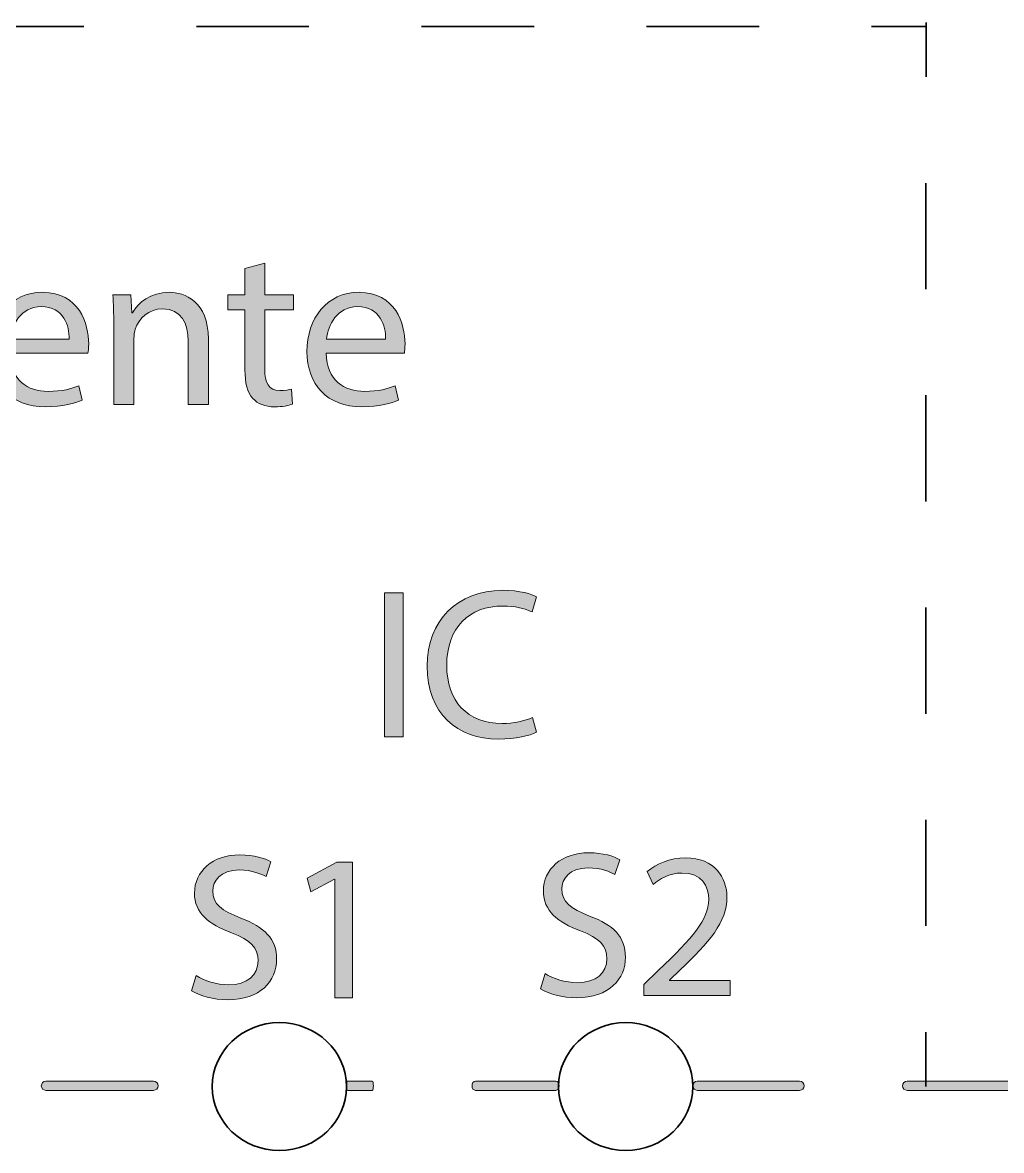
# Model space of a CAD drawing. Extents: x 544 to 1376, y -738 to -342.
# Drawn here: x 868.3 to 976.3, y -721.7 to -597.3 of the extents above; entities that cross this region are included whole.
import ezdxf

# ---------------------------------------------------------------- set-up
doc = ezdxf.new("R2010")
doc.units = 0
doc.header["$MEASUREMENT"] = 0
doc.linetypes.add('AI-Linetype-10', pattern=[24.830711, 12.415356, -12.415356])
doc.linetypes.add('AI-Linetype-11', pattern=[23.411234, 11.705617, -11.705617])
doc.layers.add('OBJETOS', color=7, linetype='Continuous', lineweight=0)

# ---------------------------------------------------------------- blocks, each defined once
blk = doc.blocks.new('Block_2')
at = {"layer": 'OBJETOS', "true_color": 0x000000, "transparency": 33554687}
h = blk.add_hatch(color=18, dxfattribs=at)
h.dxf.hatch_style = 2
edge = h.paths.add_edge_path()
edge.add_spline(control_points=[(573.96, -715.06), (573.96, -715.06), (562.08, -715.06), (562.08, -715.06), (561.81, -715.06), (561.58, -714.84), (561.58, -714.56), (561.58, -714.29), (561.81, -714.06), (562.08, -714.06), (562.08, -714.06), (573.96, -714.06), (573.96, -714.06), (574.24, -714.06), (574.46, -714.29), (574.46, -714.56), (574.46, -714.84), (574.24, -715.06), (573.96, -715.06)], knot_values=[0, 0, 0, 0, 1, 1, 1, 2, 2, 2, 3, 3, 3, 4, 4, 4, 5, 5, 5, 6, 6, 6, 6], degree=3, periodic=0)
edge = h.paths.add_edge_path()
edge.add_spline(control_points=[(597.72, -715.06), (597.72, -715.06), (585.84, -715.06), (585.84, -715.06), (585.56, -715.06), (585.34, -714.84), (585.34, -714.56), (585.34, -714.29), (585.56, -714.06), (585.84, -714.06), (585.84, -714.06), (597.72, -714.06), (597.72, -714.06), (598, -714.06), (598.22, -714.29), (598.22, -714.56), (598.22, -714.84), (598, -715.06), (597.72, -715.06)], knot_values=[0, 0, 0, 0, 1, 1, 1, 2, 2, 2, 3, 3, 3, 4, 4, 4, 5, 5, 5, 6, 6, 6, 6], degree=3, periodic=0)
edge = h.paths.add_edge_path()
edge.add_spline(control_points=[(621.48, -715.06), (621.48, -715.06), (609.6, -715.06), (609.6, -715.06), (609.32, -715.06), (609.1, -714.84), (609.1, -714.56), (609.1, -714.29), (609.32, -714.06), (609.6, -714.06), (609.6, -714.06), (621.48, -714.06), (621.48, -714.06), (621.75, -714.06), (621.98, -714.29), (621.98, -714.56), (621.98, -714.84), (621.75, -715.06), (621.48, -715.06)], knot_values=[0, 0, 0, 0, 1, 1, 1, 2, 2, 2, 3, 3, 3, 4, 4, 4, 5, 5, 5, 6, 6, 6, 6], degree=3, periodic=0)
edge = h.paths.add_edge_path()
edge.add_spline(control_points=[(645.23, -715.06), (645.23, -715.06), (633.35, -715.06), (633.35, -715.06), (633.08, -715.06), (632.85, -714.84), (632.85, -714.56), (632.85, -714.29), (633.08, -714.06), (633.35, -714.06), (633.35, -714.06), (645.23, -714.06), (645.23, -714.06), (645.51, -714.06), (645.73, -714.29), (645.73, -714.56), (645.73, -714.84), (645.51, -715.06), (645.23, -715.06)], knot_values=[0, 0, 0, 0, 1, 1, 1, 2, 2, 2, 3, 3, 3, 4, 4, 4, 5, 5, 5, 6, 6, 6, 6], degree=3, periodic=0)
edge = h.paths.add_edge_path()
edge.add_spline(control_points=[(668.99, -715.06), (668.99, -715.06), (657.11, -715.06), (657.11, -715.06), (656.83, -715.06), (656.61, -714.84), (656.61, -714.56), (656.61, -714.29), (656.83, -714.06), (657.11, -714.06), (657.11, -714.06), (668.99, -714.06), (668.99, -714.06), (669.26, -714.06), (669.49, -714.29), (669.49, -714.56), (669.49, -714.84), (669.26, -715.06), (668.99, -715.06)], knot_values=[0, 0, 0, 0, 1, 1, 1, 2, 2, 2, 3, 3, 3, 4, 4, 4, 5, 5, 5, 6, 6, 6, 6], degree=3, periodic=0)
edge = h.paths.add_edge_path()
edge.add_spline(control_points=[(692.74, -715.06), (692.74, -715.06), (680.87, -715.06), (680.87, -715.06), (680.59, -715.06), (680.37, -714.84), (680.37, -714.56), (680.37, -714.29), (680.59, -714.06), (680.87, -714.06), (680.87, -714.06), (692.74, -714.06), (692.74, -714.06), (693.02, -714.06), (693.24, -714.29), (693.24, -714.56), (693.24, -714.84), (693.02, -715.06), (692.74, -715.06)], knot_values=[0, 0, 0, 0, 1, 1, 1, 2, 2, 2, 3, 3, 3, 4, 4, 4, 5, 5, 5, 6, 6, 6, 6], degree=3, periodic=0)
edge = h.paths.add_edge_path()
edge.add_spline(control_points=[(716.77, -715.06), (716.77, -715.06), (711.38, -715.06), (711.38, -715.06), (711.26, -715.06), (711.16, -714.84), (711.16, -714.56), (711.16, -714.29), (711.26, -714.06), (711.38, -714.06), (711.38, -714.06), (716.77, -714.06), (716.77, -714.06), (716.9, -714.06), (717, -714.29), (717, -714.56), (717, -714.84), (716.9, -715.06), (716.77, -715.06)], knot_values=[0, 0, 0, 0, 1, 1, 1, 2, 2, 2, 3, 3, 3, 4, 4, 4, 5, 5, 5, 6, 6, 6, 6], degree=3, periodic=0)
edge = h.paths.add_edge_path()
edge.add_spline(control_points=[(734.28, -715.06), (734.28, -715.06), (728.14, -715.06), (728.14, -715.06), (727.99, -715.06), (727.88, -714.84), (727.88, -714.56), (727.88, -714.29), (727.99, -714.06), (728.14, -714.06), (728.14, -714.06), (734.28, -714.06), (734.28, -714.06), (734.43, -714.06), (734.54, -714.29), (734.54, -714.56), (734.54, -714.84), (734.43, -715.06), (734.28, -715.06)], knot_values=[0, 0, 0, 0, 1, 1, 1, 2, 2, 2, 3, 3, 3, 4, 4, 4, 5, 5, 5, 6, 6, 6, 6], degree=3, periodic=0)
edge = h.paths.add_edge_path()
edge.add_spline(control_points=[(764.01, -715.06), (764.01, -715.06), (752.13, -715.06), (752.13, -715.06), (751.86, -715.06), (751.63, -714.84), (751.63, -714.56), (751.63, -714.29), (751.86, -714.06), (752.13, -714.06), (752.13, -714.06), (764.01, -714.06), (764.01, -714.06), (764.29, -714.06), (764.51, -714.29), (764.51, -714.56), (764.51, -714.84), (764.29, -715.06), (764.01, -715.06)], knot_values=[0, 0, 0, 0, 1, 1, 1, 2, 2, 2, 3, 3, 3, 4, 4, 4, 5, 5, 5, 6, 6, 6, 6], degree=3, periodic=0)
edge = h.paths.add_edge_path()
edge.add_spline(control_points=[(787.77, -715.06), (787.77, -715.06), (775.89, -715.06), (775.89, -715.06), (775.61, -715.06), (775.39, -714.84), (775.39, -714.56), (775.39, -714.29), (775.61, -714.06), (775.89, -714.06), (775.89, -714.06), (787.77, -714.06), (787.77, -714.06), (788.04, -714.06), (788.27, -714.29), (788.27, -714.56), (788.27, -714.84), (788.04, -715.06), (787.77, -715.06)], knot_values=[0, 0, 0, 0, 1, 1, 1, 2, 2, 2, 3, 3, 3, 4, 4, 4, 5, 5, 5, 6, 6, 6, 6], degree=3, periodic=0)
edge = h.paths.add_edge_path()
edge.add_spline(control_points=[(811.89, -715.06), (811.89, -715.06), (808.77, -715.06), (808.77, -715.06), (808.7, -715.06), (808.64, -714.84), (808.64, -714.56), (808.64, -714.29), (808.7, -714.06), (808.77, -714.06), (808.77, -714.06), (811.89, -714.06), (811.89, -714.06), (811.97, -714.06), (812.02, -714.29), (812.02, -714.56), (812.02, -714.84), (811.97, -715.06), (811.89, -715.06)], knot_values=[0, 0, 0, 0, 1, 1, 1, 2, 2, 2, 3, 3, 3, 4, 4, 4, 5, 5, 5, 6, 6, 6, 6], degree=3, periodic=0)
edge = h.paths.add_edge_path()
edge.add_spline(control_points=[(831.77, -715.06), (831.77, -715.06), (823.26, -715.06), (823.26, -715.06), (823.06, -715.06), (822.9, -714.84), (822.9, -714.56), (822.9, -714.29), (823.06, -714.06), (823.26, -714.06), (823.26, -714.06), (831.77, -714.06), (831.77, -714.06), (831.97, -714.06), (832.13, -714.29), (832.13, -714.56), (832.13, -714.84), (831.97, -715.06), (831.77, -715.06)], knot_values=[0, 0, 0, 0, 1, 1, 1, 2, 2, 2, 3, 3, 3, 4, 4, 4, 5, 5, 5, 6, 6, 6, 6], degree=3, periodic=0)
edge = h.paths.add_edge_path()
edge.add_spline(control_points=[(859.04, -715.06), (859.04, -715.06), (847.16, -715.06), (847.16, -715.06), (846.88, -715.06), (846.66, -714.84), (846.66, -714.56), (846.66, -714.29), (846.88, -714.06), (847.16, -714.06), (847.16, -714.06), (859.04, -714.06), (859.04, -714.06), (859.31, -714.06), (859.54, -714.29), (859.54, -714.56), (859.54, -714.84), (859.31, -715.06), (859.04, -715.06)], knot_values=[0, 0, 0, 0, 1, 1, 1, 2, 2, 2, 3, 3, 3, 4, 4, 4, 5, 5, 5, 6, 6, 6, 6], degree=3, periodic=0)
edge = h.paths.add_edge_path()
edge.add_spline(control_points=[(882.79, -715.06), (882.79, -715.06), (870.91, -715.06), (870.91, -715.06), (870.64, -715.06), (870.41, -714.84), (870.41, -714.56), (870.41, -714.29), (870.64, -714.06), (870.91, -714.06), (870.91, -714.06), (882.79, -714.06), (882.79, -714.06), (883.07, -714.06), (883.29, -714.29), (883.29, -714.56), (883.29, -714.84), (883.07, -715.06), (882.79, -715.06)], knot_values=[0, 0, 0, 0, 1, 1, 1, 2, 2, 2, 3, 3, 3, 4, 4, 4, 5, 5, 5, 6, 6, 6, 6], degree=3, periodic=0)
edge = h.paths.add_edge_path()
edge.add_spline(control_points=[(906.93, -715.06), (906.93, -715.06), (904.21, -715.06), (904.21, -715.06), (904.15, -715.06), (904.1, -714.84), (904.1, -714.56), (904.1, -714.29), (904.15, -714.06), (904.21, -714.06), (904.21, -714.06), (906.93, -714.06), (906.93, -714.06), (907, -714.06), (907.05, -714.29), (907.05, -714.56), (907.05, -714.84), (907, -715.06), (906.93, -715.06)], knot_values=[0, 0, 0, 0, 1, 1, 1, 2, 2, 2, 3, 3, 3, 4, 4, 4, 5, 5, 5, 6, 6, 6, 6], degree=3, periodic=0)
edge = h.paths.add_edge_path()
edge.add_spline(control_points=[(927.16, -715.06), (927.16, -715.06), (918.3, -715.06), (918.3, -715.06), (918.09, -715.06), (917.93, -714.84), (917.93, -714.56), (917.93, -714.29), (918.09, -714.06), (918.3, -714.06), (918.3, -714.06), (927.16, -714.06), (927.16, -714.06), (927.37, -714.06), (927.53, -714.29), (927.53, -714.56), (927.53, -714.84), (927.37, -715.06), (927.16, -715.06)], knot_values=[0, 0, 0, 0, 1, 1, 1, 2, 2, 2, 3, 3, 3, 4, 4, 4, 5, 5, 5, 6, 6, 6, 6], degree=3, periodic=0)
edge = h.paths.add_edge_path()
edge.add_spline(control_points=[(954.08, -715.06), (954.08, -715.06), (942.78, -715.06), (942.78, -715.06), (942.52, -715.06), (942.31, -714.84), (942.31, -714.56), (942.31, -714.29), (942.52, -714.06), (942.78, -714.06), (942.78, -714.06), (954.08, -714.06), (954.08, -714.06), (954.35, -714.06), (954.56, -714.29), (954.56, -714.56), (954.56, -714.84), (954.35, -715.06), (954.08, -715.06)], knot_values=[0, 0, 0, 0, 1, 1, 1, 2, 2, 2, 3, 3, 3, 4, 4, 4, 5, 5, 5, 6, 6, 6, 6], degree=3, periodic=0)
edge = h.paths.add_edge_path()
edge.add_spline(control_points=[(977.82, -715.06), (977.82, -715.06), (965.94, -715.06), (965.94, -715.06), (965.66, -715.06), (965.44, -714.84), (965.44, -714.56), (965.44, -714.29), (965.66, -714.06), (965.94, -714.06), (965.94, -714.06), (977.82, -714.06), (977.82, -714.06), (978.09, -714.06), (978.32, -714.29), (978.32, -714.56), (978.32, -714.84), (978.09, -715.06), (977.82, -715.06)], knot_values=[0, 0, 0, 0, 1, 1, 1, 2, 2, 2, 3, 3, 3, 4, 4, 4, 5, 5, 5, 6, 6, 6, 6], degree=3, periodic=0)
edge = h.paths.add_edge_path()
edge.add_spline(control_points=[(1001.57, -715.06), (1001.57, -715.06), (989.7, -715.06), (989.7, -715.06), (989.42, -715.06), (989.2, -714.84), (989.2, -714.56), (989.2, -714.29), (989.42, -714.06), (989.7, -714.06), (989.7, -714.06), (1001.57, -714.06), (1001.57, -714.06), (1001.85, -714.06), (1002.07, -714.29), (1002.07, -714.56), (1002.07, -714.84), (1001.85, -715.06), (1001.57, -715.06)], knot_values=[0, 0, 0, 0, 1, 1, 1, 2, 2, 2, 3, 3, 3, 4, 4, 4, 5, 5, 5, 6, 6, 6, 6], degree=3, periodic=0)
edge = h.paths.add_edge_path()
edge.add_spline(control_points=[(1025.33, -715.06), (1025.33, -715.06), (1013.45, -715.06), (1013.45, -715.06), (1013.17, -715.06), (1012.95, -714.84), (1012.95, -714.56), (1012.95, -714.29), (1013.17, -714.06), (1013.45, -714.06), (1013.45, -714.06), (1025.33, -714.06), (1025.33, -714.06), (1025.61, -714.06), (1025.83, -714.29), (1025.83, -714.56), (1025.83, -714.84), (1025.61, -715.06), (1025.33, -715.06)], knot_values=[0, 0, 0, 0, 1, 1, 1, 2, 2, 2, 3, 3, 3, 4, 4, 4, 5, 5, 5, 6, 6, 6, 6], degree=3, periodic=0)
edge = h.paths.add_edge_path()
edge.add_spline(control_points=[(1049.08, -715.06), (1049.08, -715.06), (1037.21, -715.06), (1037.21, -715.06), (1036.93, -715.06), (1036.71, -714.84), (1036.71, -714.56), (1036.71, -714.29), (1036.93, -714.06), (1037.21, -714.06), (1037.21, -714.06), (1049.08, -714.06), (1049.08, -714.06), (1049.36, -714.06), (1049.58, -714.29), (1049.58, -714.56), (1049.58, -714.84), (1049.36, -715.06), (1049.08, -715.06)], knot_values=[0, 0, 0, 0, 1, 1, 1, 2, 2, 2, 3, 3, 3, 4, 4, 4, 5, 5, 5, 6, 6, 6, 6], degree=3, periodic=0)
edge = h.paths.add_edge_path()
edge.add_spline(control_points=[(1072.84, -715.06), (1072.84, -715.06), (1060.96, -715.06), (1060.96, -715.06), (1060.69, -715.06), (1060.46, -714.84), (1060.46, -714.56), (1060.46, -714.29), (1060.69, -714.06), (1060.96, -714.06), (1060.96, -714.06), (1072.84, -714.06), (1072.84, -714.06), (1073.12, -714.06), (1073.34, -714.29), (1073.34, -714.56), (1073.34, -714.84), (1073.12, -715.06), (1072.84, -715.06)], knot_values=[0, 0, 0, 0, 1, 1, 1, 2, 2, 2, 3, 3, 3, 4, 4, 4, 5, 5, 5, 6, 6, 6, 6], degree=3, periodic=0)
edge = h.paths.add_edge_path()
edge.add_spline(control_points=[(1096.6, -715.06), (1096.6, -715.06), (1084.72, -715.06), (1084.72, -715.06), (1084.44, -715.06), (1084.22, -714.84), (1084.22, -714.56), (1084.22, -714.29), (1084.44, -714.06), (1084.72, -714.06), (1084.72, -714.06), (1096.6, -714.06), (1096.6, -714.06), (1096.87, -714.06), (1097.1, -714.29), (1097.1, -714.56), (1097.1, -714.84), (1096.87, -715.06), (1096.6, -715.06)], knot_values=[0, 0, 0, 0, 1, 1, 1, 2, 2, 2, 3, 3, 3, 4, 4, 4, 5, 5, 5, 6, 6, 6, 6], degree=3, periodic=0)
edge = h.paths.add_edge_path()
edge.add_spline(control_points=[(1120.35, -715.06), (1120.35, -715.06), (1108.48, -715.06), (1108.48, -715.06), (1108.2, -715.06), (1107.98, -714.84), (1107.98, -714.56), (1107.98, -714.29), (1108.2, -714.06), (1108.48, -714.06), (1108.48, -714.06), (1120.35, -714.06), (1120.35, -714.06), (1120.63, -714.06), (1120.85, -714.29), (1120.85, -714.56), (1120.85, -714.84), (1120.63, -715.06), (1120.35, -715.06)], knot_values=[0, 0, 0, 0, 1, 1, 1, 2, 2, 2, 3, 3, 3, 4, 4, 4, 5, 5, 5, 6, 6, 6, 6], degree=3, periodic=0)
edge = h.paths.add_edge_path()
edge.add_spline(control_points=[(1137.43, -715.06), (1137.43, -715.06), (1131.96, -715.06), (1131.96, -715.06), (1131.83, -715.06), (1131.73, -714.84), (1131.73, -714.56), (1131.73, -714.29), (1131.83, -714.06), (1131.96, -714.06), (1131.96, -714.06), (1137.43, -714.06), (1137.43, -714.06), (1137.55, -714.06), (1137.66, -714.29), (1137.66, -714.56), (1137.66, -714.84), (1137.55, -715.06), (1137.43, -715.06)], knot_values=[0, 0, 0, 0, 1, 1, 1, 2, 2, 2, 3, 3, 3, 4, 4, 4, 5, 5, 5, 6, 6, 6, 6], degree=3, periodic=0)
edge = h.paths.add_edge_path()
edge.add_spline(control_points=[(1215.52, -715.06), (1215.52, -715.06), (1206.95, -715.06), (1206.95, -715.06), (1206.75, -715.06), (1206.59, -714.84), (1206.59, -714.56), (1206.59, -714.29), (1206.75, -714.06), (1206.95, -714.06), (1206.95, -714.06), (1215.52, -714.06), (1215.52, -714.06), (1215.72, -714.06), (1215.88, -714.29), (1215.88, -714.56), (1215.88, -714.84), (1215.72, -715.06), (1215.52, -715.06)], knot_values=[0, 0, 0, 0, 1, 1, 1, 2, 2, 2, 3, 3, 3, 4, 4, 4, 5, 5, 5, 6, 6, 6, 6], degree=3, periodic=0)
edge = h.paths.add_edge_path()
edge.add_spline(control_points=[(1239.13, -715.06), (1239.13, -715.06), (1227.26, -715.06), (1227.26, -715.06), (1226.98, -715.06), (1226.76, -714.84), (1226.76, -714.56), (1226.76, -714.29), (1226.98, -714.06), (1227.26, -714.06), (1227.26, -714.06), (1239.13, -714.06), (1239.13, -714.06), (1239.41, -714.06), (1239.63, -714.29), (1239.63, -714.56), (1239.63, -714.84), (1239.41, -715.06), (1239.13, -715.06)], knot_values=[0, 0, 0, 0, 1, 1, 1, 2, 2, 2, 3, 3, 3, 4, 4, 4, 5, 5, 5, 6, 6, 6, 6], degree=3, periodic=0)
edge = h.paths.add_edge_path()
edge.add_spline(control_points=[(1262.89, -715.06), (1262.89, -715.06), (1251.01, -715.06), (1251.01, -715.06), (1250.74, -715.06), (1250.51, -714.84), (1250.51, -714.56), (1250.51, -714.29), (1250.74, -714.06), (1251.01, -714.06), (1251.01, -714.06), (1262.89, -714.06), (1262.89, -714.06), (1263.17, -714.06), (1263.39, -714.29), (1263.39, -714.56), (1263.39, -714.84), (1263.17, -715.06), (1262.89, -715.06)], knot_values=[0, 0, 0, 0, 1, 1, 1, 2, 2, 2, 3, 3, 3, 4, 4, 4, 5, 5, 5, 6, 6, 6, 6], degree=3, periodic=0)
edge = h.paths.add_edge_path()
edge.add_spline(control_points=[(1286.65, -715.06), (1286.65, -715.06), (1274.77, -715.06), (1274.77, -715.06), (1274.49, -715.06), (1274.27, -714.84), (1274.27, -714.56), (1274.27, -714.29), (1274.49, -714.06), (1274.77, -714.06), (1274.77, -714.06), (1286.65, -714.06), (1286.65, -714.06), (1286.92, -714.06), (1287.15, -714.29), (1287.15, -714.56), (1287.15, -714.84), (1286.92, -715.06), (1286.65, -715.06)], knot_values=[0, 0, 0, 0, 1, 1, 1, 2, 2, 2, 3, 3, 3, 4, 4, 4, 5, 5, 5, 6, 6, 6, 6], degree=3, periodic=0)
edge = h.paths.add_edge_path()
edge.add_spline(control_points=[(1310.4, -715.06), (1310.4, -715.06), (1298.52, -715.06), (1298.52, -715.06), (1298.25, -715.06), (1298.02, -714.84), (1298.02, -714.56), (1298.02, -714.29), (1298.25, -714.06), (1298.52, -714.06), (1298.52, -714.06), (1310.4, -714.06), (1310.4, -714.06), (1310.68, -714.06), (1310.9, -714.29), (1310.9, -714.56), (1310.9, -714.84), (1310.68, -715.06), (1310.4, -715.06)], knot_values=[0, 0, 0, 0, 1, 1, 1, 2, 2, 2, 3, 3, 3, 4, 4, 4, 5, 5, 5, 6, 6, 6, 6], degree=3, periodic=0)
edge = h.paths.add_edge_path()
edge.add_spline(control_points=[(1334.16, -715.06), (1334.16, -715.06), (1322.28, -715.06), (1322.28, -715.06), (1322, -715.06), (1321.78, -714.84), (1321.78, -714.56), (1321.78, -714.29), (1322, -714.06), (1322.28, -714.06), (1322.28, -714.06), (1334.16, -714.06), (1334.16, -714.06), (1334.43, -714.06), (1334.66, -714.29), (1334.66, -714.56), (1334.66, -714.84), (1334.43, -715.06), (1334.16, -715.06)], knot_values=[0, 0, 0, 0, 1, 1, 1, 2, 2, 2, 3, 3, 3, 4, 4, 4, 5, 5, 5, 6, 6, 6, 6], degree=3, periodic=0)
edge = h.paths.add_edge_path()
edge.add_spline(control_points=[(1357.91, -715.06), (1357.91, -715.06), (1346.04, -715.06), (1346.04, -715.06), (1345.76, -715.06), (1345.54, -714.84), (1345.54, -714.56), (1345.54, -714.29), (1345.76, -714.06), (1346.04, -714.06), (1346.04, -714.06), (1357.91, -714.06), (1357.91, -714.06), (1358.19, -714.06), (1358.41, -714.29), (1358.41, -714.56), (1358.41, -714.84), (1358.19, -715.06), (1357.91, -715.06)], knot_values=[0, 0, 0, 0, 1, 1, 1, 2, 2, 2, 3, 3, 3, 4, 4, 4, 5, 5, 5, 6, 6, 6, 6], degree=3, periodic=0)
at = {"layer": 'OBJETOS'}
for points in [[(882.79, -715.06), (882.79, -715.06), (870.91, -715.06), (870.91, -715.06), (870.64, -715.06), (870.41, -714.84), (870.41, -714.56), (870.41, -714.29), (870.64, -714.06), (870.91, -714.06), (870.91, -714.06), (882.79, -714.06), (882.79, -714.06), (883.07, -714.06), (883.29, -714.29), (883.29, -714.56), (883.29, -714.84), (883.07, -715.06), (882.79, -715.06)], [(906.93, -715.06), (906.93, -715.06), (904.21, -715.06), (904.21, -715.06), (904.15, -715.06), (904.1, -714.84), (904.1, -714.56), (904.1, -714.29), (904.15, -714.06), (904.21, -714.06), (904.21, -714.06), (906.93, -714.06), (906.93, -714.06), (907, -714.06), (907.05, -714.29), (907.05, -714.56), (907.05, -714.84), (907, -715.06), (906.93, -715.06)], [(927.16, -715.06), (927.16, -715.06), (918.3, -715.06), (918.3, -715.06), (918.09, -715.06), (917.93, -714.84), (917.93, -714.56), (917.93, -714.29), (918.09, -714.06), (918.3, -714.06), (918.3, -714.06), (927.16, -714.06), (927.16, -714.06), (927.37, -714.06), (927.53, -714.29), (927.53, -714.56), (927.53, -714.84), (927.37, -715.06), (927.16, -715.06)], [(954.08, -715.06), (954.08, -715.06), (942.78, -715.06), (942.78, -715.06), (942.52, -715.06), (942.31, -714.84), (942.31, -714.56), (942.31, -714.29), (942.52, -714.06), (942.78, -714.06), (942.78, -714.06), (954.08, -714.06), (954.08, -714.06), (954.35, -714.06), (954.56, -714.29), (954.56, -714.56), (954.56, -714.84), (954.35, -715.06), (954.08, -715.06)], [(977.82, -715.06), (977.82, -715.06), (965.94, -715.06), (965.94, -715.06), (965.66, -715.06), (965.44, -714.84), (965.44, -714.56), (965.44, -714.29), (965.66, -714.06), (965.94, -714.06), (965.94, -714.06), (977.82, -714.06), (977.82, -714.06), (978.09, -714.06), (978.32, -714.29), (978.32, -714.56), (978.32, -714.84), (978.09, -715.06), (977.82, -715.06)]]:
    blk.add_open_spline(points, degree=3, knots=[0, 0, 0, 0, 1, 1, 1, 2, 2, 2, 3, 3, 3, 4, 4, 4, 5, 5, 5, 6, 6, 6, 6], dxfattribs=at)
blk = doc.blocks.new('Block_62')
at = {"layer": 'OBJETOS', "color": 152, "linetype": 'AI-Linetype-10', "lineweight": 35, "true_color": 0x1d71b8}
blk.add_line((688.88, -597.71), (955.81, -597.71), dxfattribs=at)
at = {"layer": 'OBJETOS', "color": 152, "lineweight": 35, "true_color": 0x1d71b8}
blk.add_line((962.02, -597.71), (968.02, -597.71), dxfattribs=at)
blk = doc.blocks.new('Block_61')
at = {"layer": 'OBJETOS'}
blk.add_blockref('Block_62', (0, 0), dxfattribs=at)
blk = doc.blocks.new('Block_64')
at = {"layer": 'OBJETOS', "color": 152, "lineweight": 35, "true_color": 0x1d71b8}
for p, q in [((968.02, -603.29), (968.02, -597.29)), ((968, -714.64), (968, -708.64))]:
    blk.add_line(p, q, dxfattribs=at)
at = {"layer": 'OBJETOS', "color": 152, "linetype": 'AI-Linetype-11', "lineweight": 35, "true_color": 0x1d71b8}
blk.add_line((968, -696.93), (968.02, -609.14), dxfattribs=at)
blk = doc.blocks.new('Block_63')
at = {"layer": 'OBJETOS'}
blk.add_blockref('Block_64', (0, 0), dxfattribs=at)
blk = doc.blocks.new('Block_58')
at = {"layer": 'OBJETOS'}
for name in ['Block_61', 'Block_63']:
    blk.add_blockref(name, (0, 0), dxfattribs=at)
blk = doc.blocks.new('Block_67')
at = {"layer": 'OBJETOS', "true_color": 0x000000, "transparency": 33554687}
h = blk.add_hatch(color=18, dxfattribs=at)
h.dxf.hatch_style = 2
edge = h.paths.add_edge_path()
edge.add_spline(control_points=[(895.06, -623.84), (895.06, -623.84), (895.06, -627.32), (895.06, -627.32), (895.06, -627.32), (898.25, -627.32), (898.25, -627.32), (898.25, -627.32), (898.25, -628.99), (898.25, -628.99), (898.25, -628.99), (895.06, -628.99), (895.06, -628.99), (895.06, -628.99), (895.06, -635.52), (895.06, -635.52), (895.06, -637.02), (895.49, -637.87), (896.73, -637.87), (897.31, -637.87), (897.74, -637.79), (898.02, -637.72), (898.02, -637.72), (898.12, -639.37), (898.12, -639.37), (897.69, -639.54), (897.01, -639.67), (896.15, -639.67), (895.11, -639.67), (894.27, -639.34), (893.74, -638.74), (893.11, -638.09), (892.88, -637.02), (892.88, -635.59), (892.88, -635.59), (892.88, -628.99), (892.88, -628.99), (892.88, -628.99), (890.98, -628.99), (890.98, -628.99), (890.98, -628.99), (890.98, -627.32), (890.98, -627.32), (890.98, -627.32), (892.88, -627.32), (892.88, -627.32), (892.88, -627.32), (892.88, -624.42), (892.88, -624.42), (892.88, -624.42), (895.06, -623.84), (895.06, -623.84)], knot_values=[0, 0, 0, 0, 1, 1, 1, 2, 2, 2, 3, 3, 3, 4, 4, 4, 5, 5, 5, 6, 6, 6, 7, 7, 7, 8, 8, 8, 9, 9, 9, 10, 10, 10, 11, 11, 11, 12, 12, 12, 13, 13, 13, 14, 14, 14, 15, 15, 15, 16, 16, 16, 17, 17, 17, 17], degree=3, periodic=0)
h = blk.add_hatch(color=18, dxfattribs=at)
h.dxf.hatch_style = 2
edge = h.paths.add_edge_path()
edge.add_spline(control_points=[(873.48, -632.19), (873.51, -630.79), (872.9, -628.62), (870.39, -628.62), (868.13, -628.62), (867.15, -630.67), (866.97, -632.19), (866.97, -632.19), (873.48, -632.19), (873.48, -632.19)], knot_values=[0, 0, 0, 0, 1, 1, 1, 2, 2, 2, 3, 3, 3, 3], degree=3, periodic=0)
edge = h.paths.add_edge_path()
edge.add_spline(control_points=[(866.94, -633.77), (866.99, -636.74), (868.92, -637.97), (871.15, -637.97), (872.75, -637.97), (873.71, -637.69), (874.55, -637.34), (874.55, -637.34), (874.93, -638.92), (874.93, -638.92), (874.14, -639.27), (872.8, -639.67), (870.85, -639.67), (867.07, -639.67), (864.81, -637.22), (864.81, -633.57), (864.81, -629.92), (866.99, -627.04), (870.57, -627.04), (874.57, -627.04), (875.64, -630.52), (875.64, -632.74), (875.64, -633.19), (875.59, -633.54), (875.56, -633.77), (875.56, -633.77), (866.94, -633.77), (866.94, -633.77)], knot_values=[0, 0, 0, 0, 1, 1, 1, 2, 2, 2, 3, 3, 3, 4, 4, 4, 5, 5, 5, 6, 6, 6, 7, 7, 7, 8, 8, 8, 9, 9, 9, 9], degree=3, periodic=0)
h = blk.add_hatch(color=18, dxfattribs=at)
h.dxf.hatch_style = 2
edge = h.paths.add_edge_path()
edge.add_spline(control_points=[(878.4, -630.59), (878.4, -629.34), (878.38, -628.32), (878.3, -627.32), (878.3, -627.32), (880.28, -627.32), (880.28, -627.32), (880.28, -627.32), (880.4, -629.32), (880.4, -629.32), (880.4, -629.32), (880.46, -629.32), (880.46, -629.32), (881.06, -628.17), (882.48, -627.04), (884.51, -627.04), (886.21, -627.04), (888.84, -628.04), (888.84, -632.19), (888.84, -632.19), (888.84, -639.42), (888.84, -639.42), (888.84, -639.42), (886.61, -639.42), (886.61, -639.42), (886.61, -639.42), (886.61, -632.44), (886.61, -632.44), (886.61, -630.49), (885.88, -628.87), (883.78, -628.87), (882.31, -628.87), (881.17, -629.89), (880.78, -631.12), (880.68, -631.39), (880.63, -631.77), (880.63, -632.14), (880.63, -632.14), (880.63, -639.42), (880.63, -639.42), (880.63, -639.42), (878.4, -639.42), (878.4, -639.42), (878.4, -639.42), (878.4, -630.59), (878.4, -630.59)], knot_values=[0, 0, 0, 0, 1, 1, 1, 2, 2, 2, 3, 3, 3, 4, 4, 4, 5, 5, 5, 6, 6, 6, 7, 7, 7, 8, 8, 8, 9, 9, 9, 10, 10, 10, 11, 11, 11, 12, 12, 12, 13, 13, 13, 14, 14, 14, 15, 15, 15, 15], degree=3, periodic=0)
h = blk.add_hatch(color=18, dxfattribs=at)
h.dxf.hatch_style = 2
edge = h.paths.add_edge_path()
edge.add_spline(control_points=[(908.39, -632.19), (908.42, -630.79), (907.81, -628.62), (905.3, -628.62), (903.04, -628.62), (902.05, -630.67), (901.88, -632.19), (901.88, -632.19), (908.39, -632.19), (908.39, -632.19)], knot_values=[0, 0, 0, 0, 1, 1, 1, 2, 2, 2, 3, 3, 3, 3], degree=3, periodic=0)
edge = h.paths.add_edge_path()
edge.add_spline(control_points=[(901.85, -633.77), (901.9, -636.74), (903.83, -637.97), (906.06, -637.97), (907.66, -637.97), (908.62, -637.69), (909.45, -637.34), (909.45, -637.34), (909.83, -638.92), (909.83, -638.92), (909.05, -639.27), (907.71, -639.67), (905.75, -639.67), (901.98, -639.67), (899.72, -637.22), (899.72, -633.57), (899.72, -629.92), (901.9, -627.04), (905.48, -627.04), (909.48, -627.04), (910.54, -630.52), (910.54, -632.74), (910.54, -633.19), (910.49, -633.54), (910.47, -633.77), (910.47, -633.77), (901.85, -633.77), (901.85, -633.77)], knot_values=[0, 0, 0, 0, 1, 1, 1, 2, 2, 2, 3, 3, 3, 4, 4, 4, 5, 5, 5, 6, 6, 6, 7, 7, 7, 8, 8, 8, 9, 9, 9, 9], degree=3, periodic=0)
at = {"layer": 'OBJETOS'}
for points, knots in [([(895.06, -623.84), (895.06, -623.84), (895.06, -627.32), (895.06, -627.32), (895.06, -627.32), (898.25, -627.32), (898.25, -627.32), (898.25, -627.32), (898.25, -628.99), (898.25, -628.99), (898.25, -628.99), (895.06, -628.99), (895.06, -628.99), (895.06, -628.99), (895.06, -635.52), (895.06, -635.52), (895.06, -637.02), (895.49, -637.87), (896.73, -637.87), (897.31, -637.87), (897.74, -637.79), (898.02, -637.72), (898.02, -637.72), (898.12, -639.37), (898.12, -639.37), (897.69, -639.54), (897.01, -639.67), (896.15, -639.67), (895.11, -639.67), (894.27, -639.34), (893.74, -638.74), (893.11, -638.09), (892.88, -637.02), (892.88, -635.59), (892.88, -635.59), (892.88, -628.99), (892.88, -628.99), (892.88, -628.99), (890.98, -628.99), (890.98, -628.99), (890.98, -628.99), (890.98, -627.32), (890.98, -627.32), (890.98, -627.32), (892.88, -627.32), (892.88, -627.32), (892.88, -627.32), (892.88, -624.42), (892.88, -624.42), (892.88, -624.42), (895.06, -623.84), (895.06, -623.84)], [0, 0, 0, 0, 1, 1, 1, 2, 2, 2, 3, 3, 3, 4, 4, 4, 5, 5, 5, 6, 6, 6, 7, 7, 7, 8, 8, 8, 9, 9, 9, 10, 10, 10, 11, 11, 11, 12, 12, 12, 13, 13, 13, 14, 14, 14, 15, 15, 15, 16, 16, 16, 17, 17, 17, 17]), ([(866.94, -633.77), (866.99, -636.74), (868.92, -637.97), (871.15, -637.97), (872.75, -637.97), (873.71, -637.69), (874.55, -637.34), (874.55, -637.34), (874.93, -638.92), (874.93, -638.92), (874.14, -639.27), (872.8, -639.67), (870.85, -639.67), (867.07, -639.67), (864.81, -637.22), (864.81, -633.57), (864.81, -629.92), (866.99, -627.04), (870.57, -627.04), (874.57, -627.04), (875.64, -630.52), (875.64, -632.74), (875.64, -633.19), (875.59, -633.54), (875.56, -633.77), (875.56, -633.77), (866.94, -633.77), (866.94, -633.77)], [0, 0, 0, 0, 1, 1, 1, 2, 2, 2, 3, 3, 3, 4, 4, 4, 5, 5, 5, 6, 6, 6, 7, 7, 7, 8, 8, 8, 9, 9, 9, 9]), ([(878.4, -630.59), (878.4, -629.34), (878.38, -628.32), (878.3, -627.32), (878.3, -627.32), (880.28, -627.32), (880.28, -627.32), (880.28, -627.32), (880.4, -629.32), (880.4, -629.32), (880.4, -629.32), (880.46, -629.32), (880.46, -629.32), (881.06, -628.17), (882.48, -627.04), (884.51, -627.04), (886.21, -627.04), (888.84, -628.04), (888.84, -632.19), (888.84, -632.19), (888.84, -639.42), (888.84, -639.42), (888.84, -639.42), (886.61, -639.42), (886.61, -639.42), (886.61, -639.42), (886.61, -632.44), (886.61, -632.44), (886.61, -630.49), (885.88, -628.87), (883.78, -628.87), (882.31, -628.87), (881.17, -629.89), (880.78, -631.12), (880.68, -631.39), (880.63, -631.77), (880.63, -632.14), (880.63, -632.14), (880.63, -639.42), (880.63, -639.42), (880.63, -639.42), (878.4, -639.42), (878.4, -639.42), (878.4, -639.42), (878.4, -630.59), (878.4, -630.59)], [0, 0, 0, 0, 1, 1, 1, 2, 2, 2, 3, 3, 3, 4, 4, 4, 5, 5, 5, 6, 6, 6, 7, 7, 7, 8, 8, 8, 9, 9, 9, 10, 10, 10, 11, 11, 11, 12, 12, 12, 13, 13, 13, 14, 14, 14, 15, 15, 15, 15]), ([(901.85, -633.77), (901.9, -636.74), (903.83, -637.97), (906.06, -637.97), (907.66, -637.97), (908.62, -637.69), (909.45, -637.34), (909.45, -637.34), (909.83, -638.92), (909.83, -638.92), (909.05, -639.27), (907.71, -639.67), (905.75, -639.67), (901.98, -639.67), (899.72, -637.22), (899.72, -633.57), (899.72, -629.92), (901.9, -627.04), (905.48, -627.04), (909.48, -627.04), (910.54, -630.52), (910.54, -632.74), (910.54, -633.19), (910.49, -633.54), (910.47, -633.77), (910.47, -633.77), (901.85, -633.77), (901.85, -633.77)], [0, 0, 0, 0, 1, 1, 1, 2, 2, 2, 3, 3, 3, 4, 4, 4, 5, 5, 5, 6, 6, 6, 7, 7, 7, 8, 8, 8, 9, 9, 9, 9]), ([(873.48, -632.19), (873.51, -630.79), (872.9, -628.62), (870.39, -628.62), (868.13, -628.62), (867.15, -630.67), (866.97, -632.19), (866.97, -632.19), (873.48, -632.19), (873.48, -632.19)], [0, 0, 0, 0, 1, 1, 1, 2, 2, 2, 3, 3, 3, 3]), ([(908.39, -632.19), (908.42, -630.79), (907.81, -628.62), (905.3, -628.62), (903.04, -628.62), (902.05, -630.67), (901.88, -632.19), (901.88, -632.19), (908.39, -632.19), (908.39, -632.19)], [0, 0, 0, 0, 1, 1, 1, 2, 2, 2, 3, 3, 3, 3])]:
    blk.add_open_spline(points, degree=3, knots=knots, dxfattribs=at)
blk = doc.blocks.new('Block_66')
at = {"layer": 'OBJETOS'}
blk.add_blockref('Block_67', (0, 0), dxfattribs=at)
blk = doc.blocks.new('Block_65')
at = {"layer": 'OBJETOS'}
blk.add_blockref('Block_66', (0, 0), dxfattribs=at)
blk = doc.blocks.new('Block_86')
at = {"layer": 'OBJETOS', "true_color": 0x000000, "transparency": 33554687}
h = blk.add_hatch(color=18, dxfattribs=at)
h.dxf.hatch_style = 2
edge = h.paths.add_edge_path()
edge.add_spline(control_points=[(910.33, -660.17), (910.33, -660.17), (910.33, -676.08), (910.33, -676.08), (910.33, -676.08), (908.27, -676.08), (908.27, -676.08), (908.27, -676.08), (908.27, -660.17), (908.27, -660.17), (908.27, -660.17), (910.33, -660.17), (910.33, -660.17)], knot_values=[0, 0, 0, 0, 1, 1, 1, 2, 2, 2, 3, 3, 3, 4, 4, 4, 4], degree=3, periodic=0)
h = blk.add_hatch(color=18, dxfattribs=at)
h.dxf.hatch_style = 2
edge = h.paths.add_edge_path()
edge.add_spline(control_points=[(925.03, -675.56), (924.28, -675.94), (922.77, -676.32), (920.83, -676.32), (916.35, -676.32), (912.97, -673.49), (912.97, -668.27), (912.97, -663.29), (916.35, -659.91), (921.28, -659.91), (923.26, -659.91), (924.51, -660.34), (925.06, -660.62), (925.06, -660.62), (924.56, -662.3), (924.56, -662.3), (923.78, -661.92), (922.67, -661.64), (921.35, -661.64), (917.62, -661.64), (915.14, -664.02), (915.14, -668.2), (915.14, -672.09), (917.38, -674.6), (921.26, -674.6), (922.51, -674.6), (923.78, -674.34), (924.61, -673.93), (924.61, -673.93), (925.03, -675.56), (925.03, -675.56)], knot_values=[0, 0, 0, 0, 1, 1, 1, 2, 2, 2, 3, 3, 3, 4, 4, 4, 5, 5, 5, 6, 6, 6, 7, 7, 7, 8, 8, 8, 9, 9, 9, 10, 10, 10, 10], degree=3, periodic=0)
at = {"layer": 'OBJETOS'}
for points, knots in [([(910.33, -660.17), (910.33, -660.17), (910.33, -676.08), (910.33, -676.08), (910.33, -676.08), (908.27, -676.08), (908.27, -676.08), (908.27, -676.08), (908.27, -660.17), (908.27, -660.17), (908.27, -660.17), (910.33, -660.17), (910.33, -660.17)], [0, 0, 0, 0, 1, 1, 1, 2, 2, 2, 3, 3, 3, 4, 4, 4, 4]), ([(925.03, -675.56), (924.28, -675.94), (922.77, -676.32), (920.83, -676.32), (916.35, -676.32), (912.97, -673.49), (912.97, -668.27), (912.97, -663.29), (916.35, -659.91), (921.28, -659.91), (923.26, -659.91), (924.51, -660.34), (925.06, -660.62), (925.06, -660.62), (924.56, -662.3), (924.56, -662.3), (923.78, -661.92), (922.67, -661.64), (921.35, -661.64), (917.62, -661.64), (915.14, -664.02), (915.14, -668.2), (915.14, -672.09), (917.38, -674.6), (921.26, -674.6), (922.51, -674.6), (923.78, -674.34), (924.61, -673.93), (924.61, -673.93), (925.03, -675.56), (925.03, -675.56)], [0, 0, 0, 0, 1, 1, 1, 2, 2, 2, 3, 3, 3, 4, 4, 4, 5, 5, 5, 6, 6, 6, 7, 7, 7, 8, 8, 8, 9, 9, 9, 10, 10, 10, 10])]:
    blk.add_open_spline(points, degree=3, knots=knots, dxfattribs=at)
blk = doc.blocks.new('Block_85')
at = {"layer": 'OBJETOS'}
blk.add_blockref('Block_86', (0, 0), dxfattribs=at)
blk = doc.blocks.new('Block_88')
at = {"layer": 'OBJETOS', "true_color": 0x1d1d1b, "transparency": 33554687}
h = blk.add_hatch(color=250, dxfattribs=at)
h.dxf.hatch_style = 2
edge = h.paths.add_edge_path()
edge.add_spline(control_points=[(887.5, -702.4), (888.39, -702.96), (889.7, -703.42), (891.08, -703.42), (893.13, -703.42), (894.33, -702.33), (894.33, -700.77), (894.33, -699.32), (893.5, -698.49), (891.41, -697.69), (888.88, -696.79), (887.31, -695.48), (887.31, -693.3), (887.31, -690.88), (889.31, -689.09), (892.33, -689.09), (893.91, -689.09), (895.06, -689.46), (895.75, -689.85), (895.75, -689.85), (895.2, -691.48), (895.2, -691.48), (894.69, -691.21), (893.66, -690.75), (892.26, -690.75), (890.14, -690.75), (889.34, -692.01), (889.34, -693.07), (889.34, -694.52), (890.28, -695.23), (892.42, -696.06), (895.04, -697.07), (896.37, -698.33), (896.37, -700.61), (896.37, -703), (894.6, -705.07), (890.95, -705.07), (889.45, -705.07), (887.82, -704.63), (886.99, -704.08), (886.99, -704.08), (887.5, -702.4), (887.5, -702.4)], knot_values=[0, 0, 0, 0, 1, 1, 1, 2, 2, 2, 3, 3, 3, 4, 4, 4, 5, 5, 5, 6, 6, 6, 7, 7, 7, 8, 8, 8, 9, 9, 9, 10, 10, 10, 11, 11, 11, 12, 12, 12, 13, 13, 13, 14, 14, 14, 14], degree=3, periodic=0)
h = blk.add_hatch(color=250, dxfattribs=at)
h.dxf.hatch_style = 2
edge = h.paths.add_edge_path()
edge.add_spline(control_points=[(902.79, -691.78), (902.79, -691.78), (902.74, -691.78), (902.74, -691.78), (902.74, -691.78), (900.15, -693.18), (900.15, -693.18), (900.15, -693.18), (899.76, -691.64), (899.76, -691.64), (899.76, -691.64), (903.02, -689.89), (903.02, -689.89), (903.02, -689.89), (904.75, -689.89), (904.75, -689.89), (904.75, -689.89), (904.75, -704.84), (904.75, -704.84), (904.75, -704.84), (902.79, -704.84), (902.79, -704.84), (902.79, -704.84), (902.79, -691.78), (902.79, -691.78)], knot_values=[0, 0, 0, 0, 1, 1, 1, 2, 2, 2, 3, 3, 3, 4, 4, 4, 5, 5, 5, 6, 6, 6, 7, 7, 7, 8, 8, 8, 8], degree=3, periodic=0)
at = {"layer": 'OBJETOS'}
for points, knots in [([(887.5, -702.4), (888.39, -702.96), (889.7, -703.42), (891.08, -703.42), (893.13, -703.42), (894.33, -702.33), (894.33, -700.77), (894.33, -699.32), (893.5, -698.49), (891.41, -697.69), (888.88, -696.79), (887.31, -695.48), (887.31, -693.3), (887.31, -690.88), (889.31, -689.09), (892.33, -689.09), (893.91, -689.09), (895.06, -689.46), (895.75, -689.85), (895.75, -689.85), (895.2, -691.48), (895.2, -691.48), (894.69, -691.21), (893.66, -690.75), (892.26, -690.75), (890.14, -690.75), (889.34, -692.01), (889.34, -693.07), (889.34, -694.52), (890.28, -695.23), (892.42, -696.06), (895.04, -697.07), (896.37, -698.33), (896.37, -700.61), (896.37, -703), (894.6, -705.07), (890.95, -705.07), (889.45, -705.07), (887.82, -704.63), (886.99, -704.08), (886.99, -704.08), (887.5, -702.4), (887.5, -702.4)], [0, 0, 0, 0, 1, 1, 1, 2, 2, 2, 3, 3, 3, 4, 4, 4, 5, 5, 5, 6, 6, 6, 7, 7, 7, 8, 8, 8, 9, 9, 9, 10, 10, 10, 11, 11, 11, 12, 12, 12, 13, 13, 13, 14, 14, 14, 14]), ([(902.79, -691.78), (902.79, -691.78), (902.74, -691.78), (902.74, -691.78), (902.74, -691.78), (900.15, -693.18), (900.15, -693.18), (900.15, -693.18), (899.76, -691.64), (899.76, -691.64), (899.76, -691.64), (903.02, -689.89), (903.02, -689.89), (903.02, -689.89), (904.75, -689.89), (904.75, -689.89), (904.75, -689.89), (904.75, -704.84), (904.75, -704.84), (904.75, -704.84), (902.79, -704.84), (902.79, -704.84), (902.79, -704.84), (902.79, -691.78), (902.79, -691.78)], [0, 0, 0, 0, 1, 1, 1, 2, 2, 2, 3, 3, 3, 4, 4, 4, 5, 5, 5, 6, 6, 6, 7, 7, 7, 8, 8, 8, 8])]:
    blk.add_open_spline(points, degree=3, knots=knots, dxfattribs=at)
blk = doc.blocks.new('Block_87')
at = {"layer": 'OBJETOS'}
blk.add_blockref('Block_88', (0, 0), dxfattribs=at)
blk = doc.blocks.new('Block_90')
at = {"layer": 'OBJETOS', "true_color": 0x1d1d1b, "transparency": 33554687}
h = blk.add_hatch(color=250, dxfattribs=at)
h.dxf.hatch_style = 2
edge = h.paths.add_edge_path()
edge.add_spline(control_points=[(925.99, -702.17), (926.88, -702.73), (928.2, -703.19), (929.58, -703.19), (931.62, -703.19), (932.82, -702.11), (932.82, -700.54), (932.82, -699.09), (931.99, -698.27), (929.9, -697.46), (927.37, -696.56), (925.8, -695.25), (925.8, -693.07), (925.8, -690.65), (927.8, -688.86), (930.82, -688.86), (932.4, -688.86), (933.55, -689.23), (934.24, -689.62), (934.24, -689.62), (933.69, -691.25), (933.69, -691.25), (933.18, -690.98), (932.15, -690.52), (930.75, -690.52), (928.63, -690.52), (927.83, -691.78), (927.83, -692.84), (927.83, -694.29), (928.77, -695), (930.91, -695.83), (933.53, -696.84), (934.86, -698.1), (934.86, -700.38), (934.86, -702.77), (933.09, -704.84), (929.44, -704.84), (927.94, -704.84), (926.31, -704.41), (925.48, -703.85), (925.48, -703.85), (925.99, -702.17), (925.99, -702.17)], knot_values=[0, 0, 0, 0, 1, 1, 1, 2, 2, 2, 3, 3, 3, 4, 4, 4, 5, 5, 5, 6, 6, 6, 7, 7, 7, 8, 8, 8, 9, 9, 9, 10, 10, 10, 11, 11, 11, 12, 12, 12, 13, 13, 13, 14, 14, 14, 14], degree=3, periodic=0)
h = blk.add_hatch(color=250, dxfattribs=at)
h.dxf.hatch_style = 2
edge = h.paths.add_edge_path()
edge.add_spline(control_points=[(936.89, -704.61), (936.89, -704.61), (936.89, -703.37), (936.89, -703.37), (936.89, -703.37), (938.48, -701.83), (938.48, -701.83), (942.29, -698.2), (944.02, -696.27), (944.04, -694.01), (944.04, -692.49), (943.3, -691.09), (941.07, -691.09), (939.72, -691.09), (938.59, -691.78), (937.9, -692.36), (937.9, -692.36), (937.26, -690.93), (937.26, -690.93), (938.29, -690.06), (939.76, -689.41), (941.49, -689.41), (944.71, -689.41), (946.06, -691.62), (946.06, -693.76), (946.06, -696.52), (944.06, -698.75), (940.91, -701.78), (940.91, -701.78), (939.72, -702.89), (939.72, -702.89), (939.72, -702.89), (939.72, -702.93), (939.72, -702.93), (939.72, -702.93), (946.43, -702.93), (946.43, -702.93), (946.43, -702.93), (946.43, -704.61), (946.43, -704.61), (946.43, -704.61), (936.89, -704.61), (936.89, -704.61)], knot_values=[0, 0, 0, 0, 1, 1, 1, 2, 2, 2, 3, 3, 3, 4, 4, 4, 5, 5, 5, 6, 6, 6, 7, 7, 7, 8, 8, 8, 9, 9, 9, 10, 10, 10, 11, 11, 11, 12, 12, 12, 13, 13, 13, 14, 14, 14, 14], degree=3, periodic=0)
at = {"layer": 'OBJETOS'}
for points in [[(925.99, -702.17), (926.88, -702.73), (928.2, -703.19), (929.58, -703.19), (931.62, -703.19), (932.82, -702.11), (932.82, -700.54), (932.82, -699.09), (931.99, -698.27), (929.9, -697.46), (927.37, -696.56), (925.8, -695.25), (925.8, -693.07), (925.8, -690.65), (927.8, -688.86), (930.82, -688.86), (932.4, -688.86), (933.55, -689.23), (934.24, -689.62), (934.24, -689.62), (933.69, -691.25), (933.69, -691.25), (933.18, -690.98), (932.15, -690.52), (930.75, -690.52), (928.63, -690.52), (927.83, -691.78), (927.83, -692.84), (927.83, -694.29), (928.77, -695), (930.91, -695.83), (933.53, -696.84), (934.86, -698.1), (934.86, -700.38), (934.86, -702.77), (933.09, -704.84), (929.44, -704.84), (927.94, -704.84), (926.31, -704.41), (925.48, -703.85), (925.48, -703.85), (925.99, -702.17), (925.99, -702.17)], [(936.89, -704.61), (936.89, -704.61), (936.89, -703.37), (936.89, -703.37), (936.89, -703.37), (938.48, -701.83), (938.48, -701.83), (942.29, -698.2), (944.02, -696.27), (944.04, -694.01), (944.04, -692.49), (943.3, -691.09), (941.07, -691.09), (939.72, -691.09), (938.59, -691.78), (937.9, -692.36), (937.9, -692.36), (937.26, -690.93), (937.26, -690.93), (938.29, -690.06), (939.76, -689.41), (941.49, -689.41), (944.71, -689.41), (946.06, -691.62), (946.06, -693.76), (946.06, -696.52), (944.06, -698.75), (940.91, -701.78), (940.91, -701.78), (939.72, -702.89), (939.72, -702.89), (939.72, -702.89), (939.72, -702.93), (939.72, -702.93), (939.72, -702.93), (946.43, -702.93), (946.43, -702.93), (946.43, -702.93), (946.43, -704.61), (946.43, -704.61), (946.43, -704.61), (936.89, -704.61), (936.89, -704.61)]]:
    blk.add_open_spline(points, degree=3, knots=[0, 0, 0, 0, 1, 1, 1, 2, 2, 2, 3, 3, 3, 4, 4, 4, 5, 5, 5, 6, 6, 6, 7, 7, 7, 8, 8, 8, 9, 9, 9, 10, 10, 10, 11, 11, 11, 12, 12, 12, 13, 13, 13, 14, 14, 14, 14], dxfattribs=at)
blk = doc.blocks.new('Block_89')
at = {"layer": 'OBJETOS'}
blk.add_blockref('Block_90', (0, 0), dxfattribs=at)
blk = doc.blocks.new('Block_84')
at = {"layer": 'OBJETOS', "color": 18, "lineweight": 35, "true_color": 0x000000}
for centre in [(896.68, -714.64), (934.89, -714.64)]:
    blk.add_ellipse(centre, major_axis=(7.41, 0), ratio=0.950972, dxfattribs=at)
at = {"layer": 'OBJETOS'}
for name in ['Block_85', 'Block_87', 'Block_89']:
    blk.add_blockref(name, (0, 0), dxfattribs=at)
blk = doc.blocks.new('Block_57')
at = {"layer": 'OBJETOS'}
for name in ['Block_58', 'Block_65', 'Block_84']:
    blk.add_blockref(name, (0, 0), dxfattribs=at)

msp = doc.modelspace()

# ---------------------------------------------------------------- block references
at = {"layer": 'OBJETOS'}
for name in ['Block_2', 'Block_57']:
    msp.add_blockref(name, (0, 0), dxfattribs=at)

doc.saveas('drawing.dxf')
